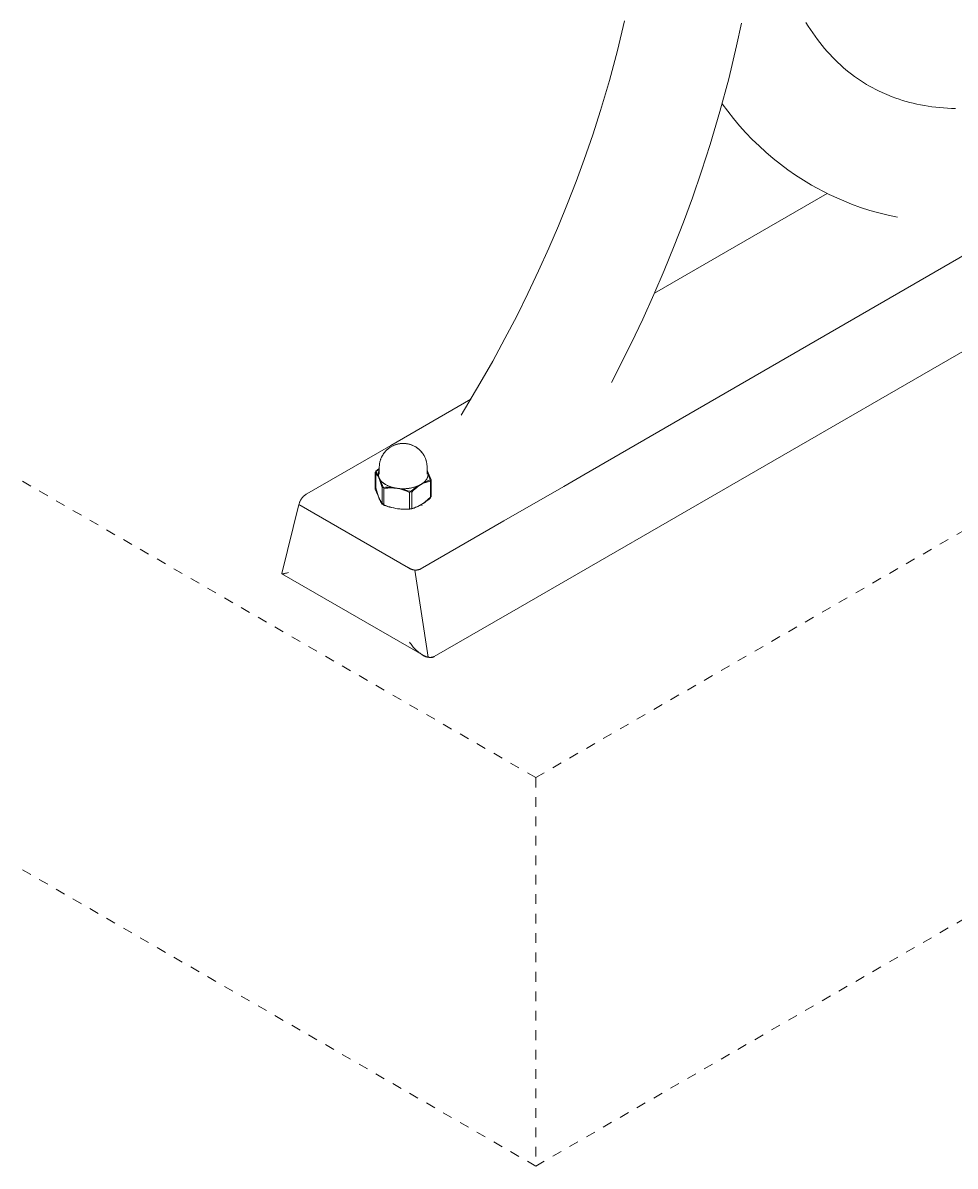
# Model space of a CAD drawing. Header units: inches. Extents: x -7 to 144, y -3 to 95.
# Drawn here: x 118.77 to 128.36, y 41.64 to 53.41 of the extents above; entities that cross this region are included whole.
import ezdxf

# ---------------------------------------------------------------- set-up
doc = ezdxf.new("R2010")
doc.units = ezdxf.units.IN
doc.header["$PDSIZE"] = -1
doc.linetypes.add('HIDDEN', pattern=[1.905, 1.27, -0.635])
doc.layers.add('ZANO_R', color=7, linetype='Continuous', lineweight=0)
doc.layers.add('ZANO_R_przerywana', color=250, linetype='HIDDEN', lineweight=0)

msp = doc.modelspace()

# ---------------------------------------------------------------- linework, layer by layer
at = {"layer": 'ZANO_R'}
for p, q in [((124.88752, 53.12085), (124.96059, 53.42724)), ((126.16298, 53.4025), (126.11318, 53.1693)), ((126.82729, 53.40928), (126.84982, 53.37299)), ((126.84982, 53.37299), (126.87278, 53.33751)), ((126.87278, 53.33751), (126.89618, 53.30284)), ((126.89618, 53.30284), (126.92007, 53.26889)), ((126.92007, 53.26889), (126.94438, 53.23576)), ((126.94438, 53.23576), (126.96911, 53.20344)), ((126.96911, 53.20344), (126.99425, 53.17193)), ((124.80511, 52.81284), (124.88752, 53.12085)), ((126.11318, 53.1693), (126.03253, 52.83108)), ((126.99425, 53.17193), (127.0195, 53.14155)), ((127.0195, 53.14155), (127.04539, 53.1117)), ((127.04539, 53.1117), (127.07189, 53.08239)), ((127.07189, 53.08239), (127.09899, 53.05365)), ((127.09899, 53.05365), (127.12589, 53.02633)), ((127.12589, 53.02633), (127.15337, 52.99959)), ((127.15337, 52.99959), (127.18143, 52.97344)), ((127.18143, 52.97344), (127.21003, 52.94792)), ((127.21003, 52.94792), (127.23854, 52.92358)), ((126.03253, 52.83108), (125.94189, 52.49231)), ((127.23854, 52.92358), (127.26758, 52.89988)), ((127.26758, 52.89988), (127.29714, 52.87682)), ((127.29714, 52.87682), (127.32719, 52.85443)), ((127.32719, 52.85443), (127.3573, 52.83302)), ((127.3573, 52.83302), (127.38789, 52.81228)), ((124.71365, 52.50414), (124.80511, 52.81284)), ((127.38789, 52.81228), (127.41893, 52.79224)), ((127.41893, 52.79224), (127.45041, 52.77289)), ((127.45041, 52.77289), (127.47343, 52.75935)), ((127.47343, 52.75935), (127.5798, 52.70301)), ((127.5798, 52.70301), (127.7156, 52.64457)), ((127.7156, 52.64457), (127.75077, 52.63168)), ((127.75077, 52.63168), (127.78622, 52.61953)), ((127.78622, 52.61953), (127.82193, 52.60816)), ((127.82193, 52.60816), (127.85787, 52.59756)), ((127.85787, 52.59756), (127.89479, 52.58751)), ((124.63265, 52.25268), (124.71365, 52.50414)), ((125.94189, 52.49231), (125.84161, 52.15385)), ((126.0219, 52.49683), (125.96474, 52.57436)), ((126.08156, 52.42119), (126.0219, 52.49683)), ((127.89479, 52.58751), (127.93191, 52.57823)), ((127.93191, 52.57823), (127.96923, 52.56972)), ((127.96923, 52.56972), (128.0067, 52.562)), ((128.0067, 52.562), (128.04534, 52.55485)), ((128.04534, 52.55485), (128.08412, 52.54847)), ((128.08412, 52.54847), (128.12302, 52.54286)), ((128.12302, 52.54286), (128.16202, 52.53803)), ((128.16202, 52.53803), (128.20171, 52.53388)), ((128.20171, 52.53388), (128.24186, 52.53046)), ((128.24186, 52.53046), (128.28247, 52.52777)), ((128.28247, 52.52777), (128.32354, 52.52582)), ((128.32354, 52.52582), (128.36469, 52.52462)), ((126.14366, 52.34755), (126.08156, 52.42119)), ((124.54573, 52.00087), (124.63265, 52.25268)), ((126.20813, 52.27597), (126.14366, 52.34755)), ((126.2749, 52.20653), (126.20813, 52.27597)), ((130.40868, 52.14382), (124.53976, 48.7554)), ((125.84161, 52.15385), (125.75306, 51.87894)), ((126.3439, 52.13931), (126.2749, 52.20653)), ((126.41505, 52.07438), (126.3439, 52.13931)), ((124.46216, 51.77328), (124.54573, 52.00087)), ((126.48829, 52.0118), (126.41505, 52.07438)), ((126.56353, 51.95164), (126.48829, 52.0118)), ((126.64069, 51.89397), (126.56353, 51.95164)), ((126.71969, 51.83885), (126.64069, 51.89397)), ((124.37447, 51.54725), (124.46216, 51.77328)), ((125.75306, 51.87894), (125.65816, 51.60403)), ((126.80045, 51.78634), (126.71969, 51.83885)), ((126.88288, 51.73648), (126.80045, 51.78634)), ((125.26864, 50.62557), (127.04452, 51.65087)), ((127.06546, 51.63978), (126.88288, 51.73648)), ((124.27996, 51.31623), (124.37447, 51.54725)), ((125.65816, 51.60403), (125.56718, 51.35623)), ((127.29674, 51.54023), (127.06546, 51.63978)), ((127.38936, 51.50694), (127.29674, 51.54023)), ((127.48302, 51.47673), (127.38936, 51.50694)), ((127.57764, 51.44965), (127.48302, 51.47673)), ((127.6731, 51.42572), (127.57764, 51.44965)), ((127.76931, 51.40497), (127.6731, 51.42572)), ((124.18127, 51.08695), (124.27996, 51.31623)), ((125.56718, 51.35623), (125.4717, 51.11012)), ((130.58431, 51.26221), (123.86532, 47.383)), ((124.07583, 50.85379), (124.18127, 51.08695)), ((125.4717, 51.11012), (125.36906, 50.85921)), ((123.96617, 50.62258), (124.07583, 50.85379)), ((125.36906, 50.85921), (125.26187, 50.6102)), ((123.84998, 50.38873), (123.96617, 50.62258)), ((125.26187, 50.6102), (125.14758, 50.35743)), ((123.72954, 50.15704), (123.84998, 50.38873)), ((125.14758, 50.35743), (125.0287, 50.10679)), ((123.60296, 49.92407), (123.72954, 50.15704)), ((125.0287, 50.10679), (124.827, 49.70622)), ((123.4721, 49.69347), (123.60296, 49.92407)), ((123.27896, 49.37009), (123.4721, 49.69347)), ((122.55323, 49.05782), (123.37844, 49.53426)), ((122.58291, 49.05701), (122.59063, 49.06026)), ((122.58543, 49.05811), (122.59325, 49.0613)), ((122.59063, 49.06026), (122.59845, 49.06324)), ((122.59325, 49.0613), (122.60118, 49.06421)), ((122.59845, 49.06324), (122.60638, 49.06596)), ((122.60118, 49.06421), (122.6092, 49.06685)), ((122.60638, 49.06596), (122.61439, 49.0684)), ((122.6092, 49.06685), (122.6173, 49.06922)), ((122.61439, 49.0684), (122.62248, 49.07057)), ((122.6173, 49.06922), (122.62548, 49.0713)), ((122.62248, 49.07057), (122.63064, 49.07247)), ((122.62548, 49.0713), (122.63373, 49.07311)), ((122.63064, 49.07247), (122.63886, 49.07408)), ((122.63373, 49.07311), (122.64204, 49.07463)), ((122.63886, 49.07408), (122.64713, 49.07542)), ((122.64204, 49.07463), (122.65039, 49.07586)), ((122.64713, 49.07542), (122.65545, 49.07647)), ((122.65039, 49.07586), (122.65872, 49.0768)), ((122.65545, 49.07647), (122.66379, 49.07723)), ((122.65872, 49.0768), (122.66707, 49.07746)), ((122.66379, 49.07723), (122.67215, 49.07772)), ((122.66707, 49.07746), (122.67544, 49.07783)), ((122.67215, 49.07772), (122.68053, 49.07792)), ((122.67544, 49.07783), (122.68381, 49.07792)), ((122.68053, 49.07792), (122.6889, 49.07783)), ((122.68381, 49.07792), (122.69219, 49.07772)), ((122.6889, 49.07783), (122.69727, 49.07746)), ((122.69219, 49.07772), (122.70055, 49.07723)), ((122.69727, 49.07746), (122.70562, 49.0768)), ((122.70055, 49.07723), (122.70889, 49.07647)), ((122.70562, 49.0768), (122.71395, 49.07586)), ((122.70889, 49.07647), (122.7172, 49.07542)), ((122.71395, 49.07586), (122.7223, 49.07463)), ((122.7172, 49.07542), (122.72548, 49.07408)), ((122.7223, 49.07463), (122.73061, 49.07311)), ((122.72548, 49.07408), (122.7337, 49.07247)), ((122.73061, 49.07311), (122.73886, 49.0713)), ((122.7337, 49.07247), (122.74186, 49.07057)), ((122.73886, 49.0713), (122.74704, 49.06922)), ((122.74186, 49.07057), (122.74995, 49.0684)), ((122.74704, 49.06922), (122.75514, 49.06685)), ((122.74995, 49.0684), (122.75796, 49.06596)), ((122.75514, 49.06685), (122.76316, 49.06421)), ((122.75796, 49.06596), (122.76589, 49.06324)), ((122.76316, 49.06421), (122.77109, 49.0613)), ((122.76589, 49.06324), (122.77371, 49.06026)), ((122.77109, 49.0613), (122.77891, 49.05811)), ((122.77371, 49.06026), (122.78143, 49.05701)), ((121.69023, 48.55957), (122.55323, 49.05782)), ((122.4596, 48.93679), (122.4633, 48.94431)), ((122.46019, 48.93803), (122.46396, 48.94558)), ((122.4633, 48.94431), (122.46726, 48.95169)), ((122.46396, 48.94558), (122.46799, 48.953)), ((122.46726, 48.95169), (122.47146, 48.95894)), ((122.46799, 48.953), (122.47227, 48.96028)), ((122.47146, 48.95894), (122.47591, 48.96604)), ((122.47227, 48.96028), (122.4768, 48.9674)), ((122.47591, 48.96604), (122.4806, 48.97298)), ((122.4768, 48.9674), (122.48158, 48.97437)), ((122.4806, 48.97298), (122.48552, 48.97976)), ((122.48158, 48.97437), (122.48658, 48.98117)), ((122.48552, 48.97976), (122.49067, 48.98637)), ((122.48658, 48.98117), (122.49182, 48.98779)), ((122.49067, 48.98637), (122.49604, 48.9928)), ((122.49182, 48.98779), (122.49728, 48.99423)), ((122.49604, 48.9928), (122.50162, 48.99904)), ((122.49728, 48.99423), (122.50296, 49.00048)), ((122.50162, 48.99904), (122.50742, 49.00509)), ((122.50296, 49.00048), (122.50885, 49.00653)), ((122.50742, 49.00509), (122.51342, 49.01094)), ((122.50885, 49.00653), (122.51495, 49.01237)), ((122.51342, 49.01094), (122.51961, 49.01658)), ((122.51495, 49.01237), (122.52124, 49.018)), ((122.51961, 49.01658), (122.52599, 49.02201)), ((122.52124, 49.018), (122.52772, 49.02341)), ((122.52599, 49.02201), (122.53256, 49.02721)), ((122.52772, 49.02341), (122.53438, 49.0286)), ((122.53256, 49.02721), (122.53929, 49.03219)), ((122.53438, 49.0286), (122.54122, 49.03355)), ((122.53929, 49.03219), (122.5462, 49.03694)), ((122.54122, 49.03355), (122.54822, 49.03827)), ((122.5462, 49.03694), (122.55326, 49.04145)), ((122.54822, 49.03827), (122.55538, 49.04274)), ((122.55326, 49.04145), (122.56047, 49.04572)), ((122.55538, 49.04274), (122.56269, 49.04697)), ((122.56047, 49.04572), (122.56782, 49.04974)), ((122.56269, 49.04697), (122.57015, 49.05094)), ((122.56782, 49.04974), (122.5753, 49.0535)), ((122.57015, 49.05094), (122.57773, 49.05466)), ((122.5753, 49.0535), (122.58291, 49.05701)), ((122.57773, 49.05466), (122.58543, 49.05811)), ((122.77891, 49.05811), (122.78661, 49.05466)), ((122.78143, 49.05701), (122.78904, 49.0535)), ((122.78661, 49.05466), (122.79419, 49.05094)), ((122.78904, 49.0535), (122.79652, 49.04974)), ((122.79419, 49.05094), (122.80164, 49.04697)), ((122.79652, 49.04974), (122.80387, 49.04572)), ((122.80164, 49.04697), (122.80896, 49.04274)), ((122.80387, 49.04572), (122.81108, 49.04145)), ((122.80896, 49.04274), (122.81612, 49.03827)), ((122.81108, 49.04145), (122.81814, 49.03694)), ((122.81612, 49.03827), (122.82312, 49.03355)), ((122.81814, 49.03694), (122.82505, 49.03219)), ((122.82312, 49.03355), (122.82996, 49.0286)), ((122.82505, 49.03219), (122.83178, 49.02721)), ((122.82996, 49.0286), (122.83662, 49.02341)), ((122.83178, 49.02721), (122.83835, 49.02201)), ((122.83662, 49.02341), (122.8431, 49.018)), ((122.83835, 49.02201), (122.84473, 49.01658)), ((122.8431, 49.018), (122.84939, 49.01237)), ((122.84473, 49.01658), (122.85092, 49.01094)), ((122.84939, 49.01237), (122.85549, 49.00653)), ((122.85092, 49.01094), (122.85692, 49.00509)), ((122.85549, 49.00653), (122.86138, 49.00048)), ((122.85692, 49.00509), (122.86272, 48.99904)), ((122.86138, 49.00048), (122.86706, 48.99423)), ((122.86272, 48.99904), (122.8683, 48.9928)), ((122.86706, 48.99423), (122.87252, 48.98779)), ((122.8683, 48.9928), (122.87367, 48.98637)), ((122.87252, 48.98779), (122.87776, 48.98117)), ((122.87367, 48.98637), (122.87882, 48.97976)), ((122.87776, 48.98117), (122.88276, 48.97437)), ((122.87882, 48.97976), (122.88374, 48.97298)), ((122.88276, 48.97437), (122.88754, 48.9674)), ((122.88374, 48.97298), (122.88843, 48.96604)), ((122.88754, 48.9674), (122.89207, 48.96028)), ((122.88843, 48.96604), (122.89288, 48.95894)), ((122.89207, 48.96028), (122.89635, 48.953)), ((122.89288, 48.95894), (122.89708, 48.95169)), ((122.89635, 48.953), (122.90038, 48.94558)), ((122.89708, 48.95169), (122.90104, 48.94431)), ((122.90038, 48.94558), (122.90415, 48.93803)), ((122.90104, 48.94431), (122.90474, 48.93679)), ((122.43611, 48.83186), (122.43625, 48.8403)), ((122.43611, 48.83186), (122.43625, 48.84019)), ((122.43611, 48.76339), (122.43611, 48.83186)), ((122.43611, 48.76339), (122.43611, 48.83186)), ((122.43625, 48.8403), (122.43669, 48.84873)), ((122.43625, 48.84019), (122.43667, 48.84851)), ((122.43667, 48.84851), (122.43738, 48.85681)), ((122.43669, 48.84873), (122.43741, 48.85715)), ((122.43738, 48.85681), (122.43836, 48.86509)), ((122.43741, 48.85715), (122.43842, 48.86553)), ((122.43836, 48.86509), (122.43963, 48.87332)), ((122.43842, 48.86553), (122.43972, 48.87387)), ((122.43963, 48.87332), (122.44117, 48.88151)), ((122.43972, 48.87387), (122.4413, 48.88217)), ((122.44117, 48.88151), (122.44299, 48.88964)), ((122.4413, 48.88217), (122.44317, 48.8904)), ((122.44299, 48.88964), (122.44508, 48.8977)), ((122.44317, 48.8904), (122.44532, 48.89857)), ((122.44508, 48.8977), (122.44745, 48.90569)), ((122.44532, 48.89857), (122.44775, 48.90665)), ((122.44745, 48.90569), (122.45008, 48.9136)), ((122.44775, 48.90665), (122.45045, 48.91465)), ((122.45008, 48.9136), (122.45298, 48.92141)), ((122.45045, 48.91465), (122.45343, 48.92255)), ((122.45298, 48.92141), (122.45616, 48.92916)), ((122.45343, 48.92255), (122.45668, 48.93035)), ((122.45616, 48.92916), (122.4596, 48.93679)), ((122.45668, 48.93035), (122.46019, 48.93803)), ((122.90415, 48.93803), (122.90766, 48.93035)), ((122.90474, 48.93679), (122.90818, 48.92916)), ((122.90766, 48.93035), (122.91091, 48.92255)), ((122.90818, 48.92916), (122.91136, 48.92141)), ((122.91091, 48.92255), (122.91389, 48.91465)), ((122.91136, 48.92141), (122.91426, 48.9136)), ((122.91389, 48.91465), (122.91659, 48.90665)), ((122.91426, 48.9136), (122.91689, 48.90569)), ((122.91659, 48.90665), (122.91902, 48.89857)), ((122.91689, 48.90569), (122.91926, 48.8977)), ((122.91902, 48.89857), (122.92117, 48.8904)), ((122.91926, 48.8977), (122.92135, 48.88964)), ((122.92117, 48.8904), (122.92304, 48.88217)), ((122.92135, 48.88964), (122.92317, 48.88151)), ((122.92304, 48.88217), (122.92462, 48.87387)), ((122.92317, 48.88151), (122.92471, 48.87332)), ((122.92462, 48.87387), (122.92592, 48.86553)), ((122.92471, 48.87332), (122.92598, 48.86509)), ((122.92592, 48.86553), (122.92693, 48.85715)), ((122.92598, 48.86509), (122.92696, 48.85681)), ((122.92693, 48.85715), (122.92765, 48.84873)), ((122.92696, 48.85681), (122.92767, 48.84851)), ((122.92765, 48.84873), (122.92809, 48.8403)), ((122.92767, 48.84851), (122.92809, 48.84019)), ((122.92809, 48.8403), (122.92823, 48.83186)), ((122.92809, 48.84019), (122.92823, 48.83186)), ((122.92823, 48.83186), (122.92823, 48.76339)), ((122.92823, 48.83186), (122.92823, 48.76339)), ((122.43611, 48.8169), (122.39392, 48.77841)), ((122.39392, 48.77841), (122.4002, 48.77135)), ((122.39392, 48.60679), (122.39392, 48.77841)), ((122.40003, 48.79157), (122.41787, 48.80644)), ((122.40554, 48.78281), (122.40003, 48.79157)), ((122.40003, 48.61995), (122.40003, 48.79157)), ((122.4002, 48.77135), (122.40625, 48.76409)), ((122.41077, 48.77389), (122.40554, 48.78281)), ((122.40625, 48.76409), (122.41205, 48.75664)), ((122.41571, 48.7648), (122.41077, 48.77389)), ((122.41205, 48.75664), (122.4176, 48.74899)), ((122.42037, 48.75556), (122.41571, 48.7648)), ((122.4176, 48.74899), (122.42291, 48.74117)), ((122.41787, 48.80644), (122.43611, 48.82081)), ((122.42472, 48.74618), (122.42037, 48.75556)), ((122.42291, 48.74117), (122.42795, 48.73318)), ((122.42878, 48.73666), (122.42472, 48.74618)), ((122.42632, 48.76245), (122.42627, 48.75943)), ((122.42627, 48.75917), (122.42631, 48.76221)), ((122.42627, 48.75943), (122.42633, 48.75641)), ((122.42633, 48.75613), (122.42627, 48.75917)), ((122.42631, 48.76221), (122.42646, 48.76524)), ((122.42646, 48.76546), (122.42632, 48.76245)), ((122.42633, 48.75641), (122.42649, 48.7534)), ((122.4265, 48.7531), (122.42633, 48.75613)), ((122.42671, 48.76847), (122.42646, 48.76546)), ((122.42646, 48.76524), (122.4267, 48.76827)), ((122.42649, 48.7534), (122.42676, 48.75039)), ((122.42676, 48.75008), (122.4265, 48.7531)), ((122.4267, 48.76827), (122.42706, 48.77128)), ((122.42707, 48.77147), (122.42671, 48.76847)), ((122.42676, 48.75039), (122.42713, 48.74739)), ((122.42714, 48.74706), (122.42676, 48.75008)), ((122.42706, 48.77128), (122.42751, 48.77428)), ((122.42752, 48.77445), (122.42707, 48.77147)), ((122.42713, 48.74739), (122.4276, 48.74441)), ((122.42761, 48.74407), (122.42714, 48.74706)), ((122.42751, 48.77428), (122.42807, 48.77727)), ((122.42808, 48.77742), (122.42752, 48.77445)), ((122.4276, 48.74441), (122.42817, 48.74145)), ((122.42819, 48.74108), (122.42761, 48.74407)), ((122.42795, 48.73318), (122.43272, 48.72503)), ((122.42807, 48.77727), (122.42873, 48.78023)), ((122.42874, 48.78036), (122.42808, 48.77742)), ((122.42817, 48.74145), (122.42885, 48.73851)), ((122.42887, 48.73812), (122.42819, 48.74108)), ((122.42873, 48.78023), (122.42949, 48.78317)), ((122.4295, 48.78329), (122.42874, 48.78036)), ((122.43254, 48.72702), (122.42878, 48.73666)), ((122.42885, 48.73851), (122.42962, 48.73559)), ((122.42964, 48.73519), (122.42887, 48.73812)), ((122.42949, 48.78317), (122.43035, 48.78609)), ((122.43036, 48.78618), (122.4295, 48.78329)), ((122.42962, 48.73559), (122.43049, 48.7327)), ((122.43052, 48.73228), (122.42964, 48.73519)), ((122.43035, 48.78609), (122.43131, 48.78897)), ((122.43131, 48.78904), (122.43036, 48.78618)), ((122.43049, 48.7327), (122.43147, 48.72984)), ((122.4315, 48.72941), (122.43052, 48.73228)), ((122.43237, 48.79187), (122.43131, 48.78904)), ((122.43131, 48.78897), (122.43236, 48.79181)), ((122.43147, 48.72984), (122.43254, 48.72702)), ((122.43258, 48.72657), (122.4315, 48.72941)), ((122.43236, 48.79181), (122.43352, 48.79462)), ((122.43352, 48.79466), (122.43237, 48.79187)), ((122.46505, 48.62515), (122.43254, 48.72702)), ((122.43254, 48.72702), (122.43345, 48.72477)), ((122.43375, 48.72377), (122.43258, 48.72657)), ((122.43272, 48.72503), (122.43723, 48.71673)), ((122.43345, 48.72477), (122.43443, 48.72251)), ((122.43477, 48.79741), (122.43352, 48.79466)), ((122.43352, 48.79462), (122.43476, 48.79739)), ((122.43501, 48.72101), (122.43375, 48.72377)), ((122.43443, 48.72251), (122.43547, 48.72026)), ((122.43476, 48.79739), (122.43611, 48.80011)), ((122.43611, 48.80011), (122.43477, 48.79741)), ((122.43637, 48.71829), (122.43501, 48.72101)), ((122.43547, 48.72026), (122.43658, 48.71801)), ((122.43783, 48.71562), (122.43637, 48.71829)), ((122.43658, 48.71801), (122.43775, 48.71576)), ((122.43775, 48.71576), (122.43899, 48.71351)), ((122.43904, 48.71344), (122.43783, 48.71562)), ((122.43842, 48.71452), (122.48173, 48.61551)), ((122.43899, 48.71351), (122.4403, 48.71127)), ((122.44031, 48.71125), (122.43904, 48.71344)), ((122.4403, 48.71127), (122.44168, 48.70903)), ((122.44165, 48.70907), (122.44031, 48.71125)), ((122.44305, 48.7069), (122.44165, 48.70907)), ((122.44168, 48.70903), (122.44312, 48.7068)), ((122.44452, 48.70473), (122.44305, 48.7069)), ((122.44312, 48.7068), (122.44463, 48.70458)), ((122.9193, 48.70399), (122.92088, 48.70628)), ((122.92122, 48.70679), (122.9197, 48.70456)), ((122.92088, 48.70628), (122.92239, 48.7086)), ((122.92267, 48.70905), (122.92122, 48.70679)), ((122.92239, 48.7086), (122.92383, 48.71093)), ((122.92407, 48.71132), (122.92267, 48.70905)), ((122.92383, 48.71093), (122.92521, 48.71327)), ((122.9254, 48.7136), (122.92407, 48.71132)), ((122.92521, 48.71327), (122.92651, 48.71562)), ((122.92666, 48.7159), (122.9254, 48.7136)), ((122.92651, 48.71562), (122.92775, 48.71799)), ((122.92786, 48.71821), (122.92666, 48.7159)), ((122.92775, 48.71799), (122.92892, 48.72037)), ((122.929, 48.72053), (122.92786, 48.71821)), ((122.92823, 48.80093), (122.93091, 48.7943)), ((122.97042, 48.70333), (122.92823, 48.80022)), ((122.92823, 48.80011), (122.92929, 48.79792)), ((122.9295, 48.79746), (122.92823, 48.80011)), ((122.92892, 48.72037), (122.93002, 48.72276)), ((122.93007, 48.72287), (122.929, 48.72053)), ((122.92929, 48.79792), (122.93028, 48.79572)), ((122.93069, 48.79477), (122.9295, 48.79746)), ((122.93002, 48.72276), (122.93106, 48.72516)), ((122.93108, 48.72521), (122.93007, 48.72287)), ((122.93028, 48.79572), (122.93122, 48.79349)), ((122.9318, 48.79204), (122.93069, 48.79477)), ((122.93106, 48.72516), (122.93202, 48.72757)), ((122.93202, 48.72757), (122.93108, 48.72521)), ((122.93122, 48.79349), (122.93211, 48.79125)), ((122.93265, 48.78978), (122.9318, 48.79204)), ((122.93202, 48.72757), (122.93291, 48.72999)), ((122.93289, 48.72993), (122.93202, 48.72757)), ((122.93211, 48.79125), (122.93294, 48.78899)), ((122.93345, 48.78751), (122.93265, 48.78978)), ((122.93268, 48.78979), (122.96431, 48.69017)), ((122.93369, 48.7323), (122.93289, 48.72993)), ((122.93291, 48.72999), (122.93373, 48.73241)), ((122.93294, 48.78899), (122.9337, 48.78672)), ((122.93418, 48.78521), (122.93345, 48.78751)), ((122.93443, 48.73468), (122.93369, 48.7323)), ((122.9337, 48.78672), (122.93441, 48.78444)), ((122.93373, 48.73241), (122.93447, 48.73483)), ((122.93485, 48.7829), (122.93418, 48.78521)), ((122.93441, 48.78444), (122.93506, 48.78214)), ((122.9351, 48.73706), (122.93443, 48.73468)), ((122.93447, 48.73483), (122.93515, 48.73726)), ((122.93547, 48.78058), (122.93485, 48.7829)), ((122.93506, 48.78214), (122.93565, 48.77983)), ((122.9357, 48.73945), (122.9351, 48.73706)), ((122.93515, 48.73726), (122.93576, 48.7397)), ((122.93601, 48.77824), (122.93547, 48.78058)), ((122.93565, 48.77983), (122.93617, 48.77751)), ((122.93623, 48.74184), (122.9357, 48.73945)), ((122.93576, 48.7397), (122.93629, 48.74213)), ((122.9365, 48.77589), (122.93601, 48.77824)), ((122.93617, 48.77751), (122.93664, 48.77517)), ((122.9367, 48.74424), (122.93623, 48.74184)), ((122.93629, 48.74213), (122.93676, 48.74457)), ((122.93692, 48.77353), (122.9365, 48.77589)), ((122.93664, 48.77517), (122.93704, 48.77283)), ((122.9371, 48.74663), (122.9367, 48.74424)), ((122.93676, 48.74457), (122.93715, 48.74701)), ((122.93728, 48.77116), (122.93692, 48.77353)), ((122.93704, 48.77283), (122.93737, 48.77048)), ((122.93743, 48.74903), (122.9371, 48.74663)), ((122.93715, 48.74701), (122.93748, 48.74944)), ((122.93757, 48.76878), (122.93728, 48.77116)), ((122.93737, 48.77048), (122.93764, 48.76812)), ((122.93769, 48.75142), (122.93743, 48.74903)), ((122.93748, 48.74944), (122.93773, 48.75188)), ((122.9378, 48.76638), (122.93757, 48.76878)), ((122.93764, 48.76812), (122.93785, 48.76575)), ((122.93788, 48.75382), (122.93769, 48.75142)), ((122.93773, 48.75188), (122.93792, 48.75431)), ((122.93796, 48.76398), (122.9378, 48.76638)), ((122.93785, 48.76575), (122.93799, 48.76337)), ((122.93801, 48.75621), (122.93788, 48.75382)), ((122.93792, 48.75431), (122.93803, 48.75673)), ((122.93805, 48.76157), (122.93796, 48.76398)), ((122.93799, 48.76337), (122.93806, 48.76099)), ((122.93807, 48.7586), (122.93801, 48.75621)), ((122.93803, 48.75673), (122.93807, 48.75916)), ((122.93807, 48.75916), (122.93805, 48.76157)), ((122.93806, 48.76099), (122.93807, 48.7586)), ((124.53976, 48.7554), (124.33354, 48.63634)), ((122.43783, 48.50668), (122.39392, 48.60679)), ((122.43254, 48.51807), (122.40003, 48.61995)), ((122.44605, 48.70256), (122.44452, 48.70473)), ((122.44463, 48.70458), (122.4462, 48.70236)), ((122.44765, 48.7004), (122.44605, 48.70256)), ((122.4462, 48.70236), (122.44784, 48.70015)), ((122.44931, 48.69825), (122.44765, 48.7004)), ((122.44784, 48.70015), (122.44955, 48.69795)), ((122.45104, 48.69611), (122.44931, 48.69825)), ((122.44955, 48.69795), (122.45133, 48.69576)), ((122.45283, 48.69398), (122.45104, 48.69611)), ((122.45133, 48.69576), (122.45317, 48.69359)), ((122.45469, 48.69185), (122.45283, 48.69398)), ((122.45317, 48.69359), (122.45508, 48.69142)), ((122.45661, 48.68974), (122.45469, 48.69185)), ((122.45508, 48.69142), (122.45705, 48.68927)), ((122.4586, 48.68765), (122.45661, 48.68974)), ((122.45705, 48.68927), (122.45909, 48.68714)), ((122.46065, 48.68556), (122.4586, 48.68765)), ((122.45909, 48.68714), (122.46119, 48.68502)), ((122.46276, 48.68349), (122.46065, 48.68556)), ((122.46119, 48.68502), (122.46336, 48.68292)), ((122.46493, 48.68144), (122.46276, 48.68349)), ((122.46336, 48.68292), (122.46559, 48.68083)), ((122.46717, 48.6794), (122.46493, 48.68144)), ((122.48271, 48.62623), (122.46505, 48.62515)), ((122.46505, 48.62515), (122.46505, 48.45353)), ((122.46559, 48.68083), (122.46789, 48.67876)), ((122.46947, 48.67738), (122.46717, 48.6794)), ((122.46789, 48.67876), (122.47025, 48.67672)), ((122.47426, 48.67339), (122.46947, 48.67738)), ((122.47025, 48.67672), (122.47267, 48.67469)), ((122.47267, 48.67469), (122.47769, 48.6707)), ((122.47929, 48.66948), (122.47426, 48.67339)), ((122.47769, 48.6707), (122.48294, 48.6668)), ((122.48455, 48.66566), (122.47929, 48.66948)), ((122.48173, 48.61551), (122.50226, 48.61765)), ((122.48173, 48.61551), (122.48173, 48.44389)), ((122.5004, 48.62677), (122.48271, 48.62623)), ((122.48294, 48.6668), (122.48843, 48.663)), ((122.49004, 48.66194), (122.48455, 48.66566)), ((122.48843, 48.663), (122.49414, 48.65931)), ((122.49575, 48.65831), (122.49004, 48.66194)), ((122.49414, 48.65931), (122.50005, 48.65573)), ((122.50167, 48.6548), (122.49575, 48.65831)), ((122.50005, 48.65573), (122.50617, 48.65227)), ((122.5181, 48.62676), (122.5004, 48.62677)), ((122.5078, 48.65139), (122.50167, 48.6548)), ((122.50226, 48.61765), (122.52285, 48.61908)), ((122.50617, 48.65227), (122.51248, 48.64894)), ((122.51412, 48.64811), (122.5078, 48.65139)), ((122.51248, 48.64894), (122.51897, 48.64573)), ((122.52062, 48.64495), (122.51412, 48.64811)), ((122.53579, 48.6262), (122.5181, 48.62676)), ((122.51897, 48.64573), (122.52562, 48.64265)), ((122.52729, 48.64192), (122.52062, 48.64495)), ((122.52285, 48.61908), (122.54348, 48.61978)), ((122.52562, 48.64265), (122.53243, 48.63972)), ((122.53413, 48.63902), (122.52729, 48.64192)), ((122.53243, 48.63972), (122.53938, 48.63692)), ((122.54111, 48.63626), (122.53413, 48.63902)), ((122.55346, 48.62508), (122.53579, 48.6262)), ((122.53938, 48.63692), (122.54646, 48.63427)), ((122.54822, 48.63364), (122.54111, 48.63626)), ((122.54348, 48.61978), (122.56412, 48.61977)), ((122.54646, 48.63427), (122.55365, 48.63177)), ((122.55546, 48.63117), (122.54822, 48.63364)), ((122.57108, 48.62342), (122.55346, 48.62508)), ((122.55365, 48.63177), (122.56095, 48.62941)), ((122.5628, 48.62884), (122.55546, 48.63117)), ((122.56095, 48.62941), (122.56833, 48.62721)), ((122.57024, 48.62667), (122.5628, 48.62884)), ((122.56412, 48.61977), (122.58474, 48.61903)), ((122.56833, 48.62721), (122.57579, 48.62515)), ((122.57777, 48.62464), (122.57024, 48.62667)), ((122.58864, 48.62121), (122.57108, 48.62342)), ((122.57579, 48.62515), (122.58332, 48.62325)), ((122.58536, 48.62276), (122.57777, 48.62464)), ((122.58332, 48.62325), (122.59089, 48.6215)), ((122.58474, 48.61903), (122.60533, 48.61758)), ((122.59301, 48.62104), (122.58536, 48.62276)), ((122.60612, 48.61846), (122.58864, 48.62121)), ((122.59089, 48.6215), (122.59849, 48.61991)), ((122.6007, 48.61947), (122.59301, 48.62104)), ((122.59849, 48.61991), (122.60612, 48.61846)), ((122.60842, 48.61805), (122.6007, 48.61947)), ((122.60533, 48.61758), (122.62586, 48.61541)), ((122.62683, 48.61415), (122.60612, 48.61846)), ((122.60612, 48.61846), (122.6194, 48.61616)), ((122.61616, 48.61678), (122.60842, 48.61805)), ((122.62391, 48.61566), (122.61616, 48.61678)), ((122.6194, 48.61616), (122.63274, 48.61431)), ((122.63904, 48.61366), (122.62586, 48.61541)), ((122.6474, 48.60918), (122.62683, 48.61415)), ((122.62781, 48.61515), (122.64858, 48.61181)), ((122.63274, 48.61431), (122.64614, 48.61291)), ((122.65228, 48.61237), (122.63904, 48.61366)), ((122.64614, 48.61291), (122.65958, 48.61195)), ((122.66778, 48.60353), (122.6474, 48.60918)), ((122.64858, 48.61181), (122.66923, 48.6078)), ((122.66556, 48.61153), (122.65228, 48.61237)), ((122.65958, 48.61195), (122.67305, 48.61144)), ((122.67885, 48.61115), (122.66556, 48.61153)), ((122.68798, 48.59723), (122.66778, 48.60353)), ((122.66923, 48.6078), (122.68975, 48.60314)), ((122.67305, 48.61144), (122.68652, 48.61139)), ((122.69215, 48.61123), (122.67885, 48.61115)), ((122.68652, 48.61139), (122.69999, 48.61178)), ((122.70796, 48.59028), (122.68798, 48.59723)), ((122.68975, 48.60314), (122.7101, 48.59781)), ((122.70544, 48.61176), (122.69215, 48.61123)), ((122.69999, 48.61178), (122.71344, 48.61262)), ((122.71871, 48.61275), (122.70544, 48.61176)), ((122.72771, 48.58268), (122.70796, 48.59028)), ((122.7101, 48.59781), (122.73027, 48.59184)), ((122.71344, 48.61262), (122.72685, 48.61392)), ((122.73193, 48.6142), (122.71871, 48.61275)), ((122.72685, 48.61392), (122.74021, 48.61566)), ((122.73027, 48.59184), (122.75024, 48.58523)), ((122.74509, 48.6161), (122.73193, 48.6142)), ((122.74021, 48.61566), (122.75351, 48.61784)), ((122.75818, 48.61845), (122.74509, 48.6161)), ((122.75351, 48.61784), (122.76672, 48.62047)), ((122.77119, 48.62125), (122.75818, 48.61845)), ((122.77648, 48.59869), (122.76165, 48.58679)), ((122.76672, 48.62047), (122.77984, 48.62354)), ((122.76998, 48.57797), (122.78527, 48.59279)), ((122.78409, 48.6245), (122.77119, 48.62125)), ((122.79167, 48.61011), (122.77648, 48.59869)), ((122.77984, 48.62354), (122.79285, 48.62705)), ((122.79687, 48.62819), (122.78409, 48.6245)), ((122.78527, 48.59279), (122.80105, 48.60707)), ((122.80721, 48.62107), (122.79167, 48.61011)), ((122.79285, 48.62705), (122.80574, 48.63098)), ((122.80951, 48.63231), (122.79687, 48.62819)), ((122.80105, 48.60707), (122.81732, 48.62079)), ((122.80574, 48.63098), (122.81849, 48.63535)), ((122.82308, 48.63153), (122.80721, 48.62107)), ((122.82201, 48.63687), (122.80951, 48.63231)), ((122.81732, 48.62079), (122.83406, 48.63394)), ((122.81849, 48.63535), (122.83108, 48.64014)), ((122.83434, 48.64186), (122.82201, 48.63687)), ((122.83927, 48.64151), (122.82308, 48.63153)), ((122.83108, 48.64014), (122.84351, 48.64535)), ((122.83406, 48.63394), (122.85124, 48.6465)), ((122.84649, 48.64726), (122.83434, 48.64186)), ((122.85575, 48.65097), (122.83927, 48.64151)), ((122.84351, 48.64535), (122.85575, 48.65097)), ((122.85845, 48.65308), (122.84649, 48.64726)), ((122.85124, 48.6465), (122.86884, 48.65846)), ((122.8672, 48.65684), (122.85575, 48.65097)), ((122.85575, 48.65097), (122.86157, 48.65417)), ((122.8702, 48.65931), (122.85845, 48.65308)), ((122.86157, 48.65417), (122.86725, 48.6575)), ((122.87883, 48.66235), (122.8672, 48.65684)), ((122.86725, 48.6575), (122.87279, 48.66095)), ((122.87543, 48.66269), (122.8702, 48.65931)), ((122.87156, 48.66016), (122.88187, 48.66635)), ((122.87279, 48.66095), (122.87816, 48.66453)), ((122.88052, 48.66618), (122.87543, 48.66269)), ((122.87816, 48.66453), (122.88338, 48.66824)), ((122.89063, 48.66748), (122.87883, 48.66235)), ((122.88545, 48.66978), (122.88052, 48.66618)), ((122.88187, 48.66635), (122.89238, 48.67221)), ((122.88338, 48.66824), (122.88841, 48.67206)), ((122.89022, 48.6735), (122.88545, 48.66978)), ((122.88841, 48.67206), (122.89324, 48.67599)), ((122.89481, 48.67733), (122.89022, 48.6735)), ((122.90259, 48.67224), (122.89063, 48.66748)), ((122.89238, 48.67221), (122.90307, 48.67772)), ((122.89324, 48.67599), (122.89559, 48.678)), ((122.89922, 48.68126), (122.89481, 48.67733)), ((122.89559, 48.678), (122.89788, 48.68004)), ((122.89788, 48.68004), (122.90012, 48.6821)), ((122.90135, 48.68327), (122.89922, 48.68126)), ((122.90012, 48.6821), (122.9023, 48.68419)), ((122.90343, 48.6853), (122.90135, 48.68327)), ((122.9023, 48.68419), (122.90443, 48.6863)), ((122.9147, 48.67661), (122.90259, 48.67224)), ((122.90307, 48.67772), (122.91393, 48.68289)), ((122.90546, 48.68735), (122.90343, 48.6853)), ((122.90443, 48.6863), (122.9065, 48.68844)), ((122.90743, 48.68943), (122.90546, 48.68735)), ((122.9065, 48.68844), (122.90851, 48.69059)), ((122.90936, 48.69153), (122.90743, 48.68943)), ((122.90851, 48.69059), (122.91046, 48.69278)), ((122.91122, 48.69365), (122.90936, 48.69153)), ((122.91046, 48.69278), (122.91236, 48.69498)), ((122.91303, 48.69579), (122.91122, 48.69365)), ((122.91236, 48.69498), (122.91419, 48.6972)), ((122.91479, 48.69795), (122.91303, 48.69579)), ((122.91393, 48.68289), (122.92495, 48.6877)), ((122.91419, 48.6972), (122.91596, 48.69944)), ((122.92693, 48.68059), (122.9147, 48.67661)), ((122.91648, 48.70013), (122.91479, 48.69795)), ((122.91596, 48.69944), (122.91766, 48.70171)), ((122.91812, 48.70234), (122.91648, 48.70013)), ((122.91766, 48.70171), (122.9193, 48.70399)), ((122.9197, 48.70456), (122.91812, 48.70234)), ((122.92495, 48.6877), (122.93612, 48.69215)), ((122.93929, 48.68418), (122.92693, 48.68059)), ((122.93612, 48.69215), (122.94743, 48.69625)), ((122.95175, 48.68737), (122.93929, 48.68418)), ((122.94743, 48.69625), (122.95887, 48.69997)), ((122.96431, 48.69017), (122.95175, 48.68737)), ((122.95887, 48.69997), (122.97042, 48.70333)), ((122.96431, 48.51855), (122.96431, 48.69017)), ((122.97042, 48.70333), (122.97042, 48.53171)), ((124.33354, 48.63634), (123.71913, 48.28161)), ((121.61372, 48.46705), (121.61575, 48.47252)), ((121.61575, 48.47252), (121.61796, 48.47793)), ((121.61796, 48.47793), (121.62035, 48.48325)), ((121.62035, 48.48325), (121.62291, 48.48849)), ((121.62291, 48.48849), (121.62566, 48.49365)), ((121.62566, 48.49365), (121.62857, 48.4987)), ((121.62857, 48.4987), (121.63165, 48.50366)), ((121.63165, 48.50366), (121.6349, 48.50851)), ((121.6349, 48.50851), (121.63831, 48.51325)), ((121.63831, 48.51325), (121.64188, 48.51787)), ((121.64188, 48.51787), (121.6456, 48.52237)), ((121.6456, 48.52237), (121.64946, 48.52674)), ((121.64946, 48.52674), (121.65348, 48.53098)), ((121.65348, 48.53098), (121.65763, 48.53508)), ((121.65763, 48.53508), (121.66192, 48.53904)), ((121.66192, 48.53904), (121.66634, 48.54285)), ((121.66634, 48.54285), (121.67089, 48.54651)), ((121.67089, 48.54651), (121.67556, 48.55002)), ((121.67556, 48.55002), (121.68034, 48.55336)), ((121.68034, 48.55336), (121.68523, 48.55655)), ((121.68523, 48.55655), (121.69023, 48.55957)), ((122.43629, 48.50843), (122.43254, 48.51807)), ((122.44035, 48.49892), (122.43629, 48.50843)), ((122.44238, 48.49822), (122.43783, 48.50668)), ((122.44471, 48.48954), (122.44035, 48.49892)), ((122.44721, 48.48992), (122.44238, 48.49822)), ((122.44936, 48.4803), (122.44471, 48.48954)), ((122.45232, 48.48179), (122.44721, 48.48992)), ((122.45431, 48.47121), (122.44936, 48.4803)), ((122.45769, 48.47382), (122.45232, 48.48179)), ((122.45954, 48.46228), (122.45431, 48.47121)), ((122.46332, 48.46605), (122.45769, 48.47382)), ((122.74719, 48.57445), (122.72771, 48.58268)), ((122.76165, 48.58679), (122.74719, 48.57445)), ((122.74719, 48.40283), (122.74719, 48.57445)), ((122.75024, 48.58523), (122.76998, 48.57797)), ((122.76998, 48.40635), (122.76998, 48.57797)), ((122.90056, 48.47141), (122.88554, 48.46066)), ((122.88843, 48.46146), (122.9043, 48.47193)), ((122.91525, 48.48261), (122.90056, 48.47141)), ((122.9043, 48.47193), (122.91983, 48.48288)), ((122.9296, 48.49426), (122.91525, 48.48261)), ((122.91983, 48.48288), (122.93503, 48.49431)), ((122.94358, 48.50633), (122.9296, 48.49426)), ((122.93503, 48.49431), (122.94986, 48.5062)), ((122.95719, 48.51881), (122.94358, 48.50633)), ((122.94986, 48.5062), (122.96431, 48.51855)), ((122.97042, 48.53171), (122.95719, 48.51881)), ((121.43296, 47.73977), (121.60876, 48.45026)), ((121.43296, 47.73977), (121.60876, 48.45026)), ((121.60876, 48.45026), (121.61023, 48.45591)), ((122.73599, 47.79946), (121.60876, 48.45026)), ((121.61023, 48.45591), (121.61188, 48.46151)), ((121.61188, 48.46151), (121.61372, 48.46705)), ((122.46505, 48.45353), (122.45954, 48.46228)), ((122.46921, 48.45846), (122.46332, 48.46605)), ((122.46505, 48.45353), (122.48454, 48.44529)), ((122.47535, 48.45107), (122.46921, 48.45846)), ((122.48173, 48.44389), (122.47535, 48.45107)), ((122.48173, 48.44389), (122.50174, 48.43654)), ((122.48454, 48.44529), (122.50428, 48.43769)), ((122.4938, 48.44183), (122.4873, 48.43808)), ((122.49131, 48.44039), (122.4873, 48.43808)), ((122.50174, 48.43654), (122.52198, 48.42985)), ((122.50428, 48.43769), (122.52426, 48.43074)), ((122.52198, 48.42985), (122.54243, 48.42382)), ((122.52426, 48.43074), (122.54446, 48.42444)), ((122.54243, 48.42382), (122.56306, 48.41846)), ((122.54446, 48.42444), (122.56485, 48.4188)), ((122.56306, 48.41846), (122.58386, 48.41377)), ((122.56485, 48.4188), (122.58541, 48.41382)), ((122.58386, 48.41377), (122.6048, 48.40977)), ((122.58541, 48.41382), (122.60612, 48.40951)), ((122.6048, 48.40977), (122.62586, 48.40646)), ((122.60612, 48.40951), (122.6236, 48.40676)), ((122.6236, 48.40676), (122.64116, 48.40455)), ((122.62586, 48.40646), (122.64638, 48.40429)), ((122.64116, 48.40455), (122.65878, 48.40289)), ((122.64638, 48.40429), (122.66697, 48.40284)), ((122.65878, 48.40289), (122.67645, 48.40178)), ((122.66697, 48.40284), (122.6876, 48.4021)), ((122.67645, 48.40178), (122.69414, 48.40121)), ((122.6876, 48.4021), (122.70824, 48.40209)), ((122.69414, 48.40121), (122.71184, 48.4012)), ((122.70824, 48.40209), (122.72887, 48.40279)), ((122.71184, 48.4012), (122.72953, 48.40174)), ((122.72887, 48.40279), (122.74946, 48.40421)), ((122.72953, 48.40174), (122.74719, 48.40283)), ((122.74719, 48.40283), (122.75975, 48.40562)), ((122.74946, 48.40421), (122.76998, 48.40635)), ((122.75975, 48.40562), (122.77222, 48.40882)), ((122.7817, 48.40976), (122.76998, 48.40635)), ((122.77222, 48.40882), (122.78458, 48.41241)), ((122.79331, 48.41355), (122.7817, 48.40976)), ((122.78458, 48.41241), (122.79681, 48.41639)), ((122.80478, 48.41772), (122.79331, 48.41355)), ((122.79681, 48.41639), (122.80892, 48.42076)), ((122.81611, 48.42226), (122.80478, 48.41772)), ((122.80892, 48.42076), (122.82087, 48.42551)), ((122.82728, 48.42716), (122.81611, 48.42226)), ((122.82087, 48.42551), (122.83267, 48.43065)), ((122.83829, 48.43243), (122.82728, 48.42716)), ((122.83267, 48.43065), (122.8443, 48.43615)), ((122.84912, 48.43806), (122.83829, 48.43243)), ((122.8443, 48.43615), (122.85575, 48.44203)), ((122.85976, 48.44404), (122.84912, 48.43806)), ((122.85575, 48.44203), (122.87224, 48.45149)), ((122.8702, 48.45037), (122.85976, 48.44404)), ((122.87704, 48.43808), (122.86318, 48.44608)), ((122.86318, 48.44608), (122.87704, 48.43808)), ((122.88554, 48.46066), (122.8702, 48.45037)), ((122.87224, 48.45149), (122.88843, 48.46146)), ((123.71913, 48.28161), (122.85613, 47.78336)), ((122.73886, 47.79734), (122.73527, 47.79987)), ((122.74252, 47.79494), (122.73886, 47.79734)), ((122.74627, 47.79267), (122.74252, 47.79494)), ((122.75009, 47.79052), (122.74627, 47.79267)), ((122.75398, 47.7885), (122.75009, 47.79052)), ((122.75794, 47.78662), (122.75398, 47.7885)), ((122.76196, 47.78488), (122.75794, 47.78662)), ((122.76604, 47.78327), (122.76196, 47.78488)), ((122.77017, 47.78181), (122.76604, 47.78327)), ((122.77435, 47.78048), (122.77017, 47.78181)), ((122.77857, 47.7793), (122.77435, 47.78048)), ((122.78283, 47.77827), (122.77857, 47.7793)), ((122.78712, 47.77738), (122.78283, 47.77827)), ((122.79144, 47.77664), (122.78712, 47.77738)), ((122.79579, 47.77605), (122.79144, 47.77664)), ((122.80015, 47.7756), (122.79579, 47.77605)), ((122.80452, 47.77531), (122.80015, 47.7756)), ((122.80197, 47.77491), (122.94037, 46.87763)), ((122.8089, 47.77516), (122.80452, 47.77531)), ((122.81328, 47.77516), (122.8089, 47.77516)), ((122.81766, 47.77532), (122.81328, 47.77516)), ((122.82204, 47.77562), (122.81766, 47.77532)), ((122.8264, 47.77607), (122.82204, 47.77562)), ((122.83074, 47.77667), (122.8264, 47.77607)), ((122.83506, 47.77742), (122.83074, 47.77667)), ((122.83935, 47.77832), (122.83506, 47.77742)), ((122.8436, 47.77936), (122.83935, 47.77832)), ((122.84782, 47.78055), (122.8436, 47.77936)), ((122.852, 47.78188), (122.84782, 47.78055)), ((122.85613, 47.78336), (122.852, 47.78188)), ((121.43286, 47.73919), (121.43287, 47.73928)), ((121.43286, 47.73909), (121.43286, 47.73919)), ((121.43286, 47.739), (121.43286, 47.73909)), ((121.43286, 47.73891), (121.43286, 47.739)), ((121.43286, 47.73883), (121.43286, 47.73891)), ((121.43287, 47.73874), (121.43286, 47.73883)), ((121.43287, 47.73928), (121.43288, 47.73937)), ((121.43287, 47.7387), (121.43287, 47.73874)), ((121.43288, 47.73865), (121.43287, 47.7387)), ((121.43288, 47.73937), (121.4329, 47.73947)), ((121.43288, 47.73861), (121.43288, 47.73865)), ((121.43289, 47.73857), (121.43288, 47.73861)), ((121.43289, 47.73853), (121.43289, 47.73857)), ((121.4329, 47.73849), (121.43289, 47.73853)), ((121.4329, 47.73947), (121.43292, 47.73957)), ((121.43291, 47.73845), (121.4329, 47.73849)), ((121.43292, 47.73841), (121.43291, 47.73845)), ((121.43292, 47.73957), (121.43294, 47.73967)), ((121.43293, 47.73837), (121.43292, 47.73841)), ((121.43294, 47.73833), (121.43293, 47.73837)), ((121.43294, 47.73967), (121.43296, 47.73977)), ((121.43296, 47.73827), (121.43294, 47.73833)), ((121.43298, 47.73821), (121.43296, 47.73827)), ((121.433, 47.73815), (121.43298, 47.73821)), ((121.43302, 47.7381), (121.433, 47.73815)), ((121.43304, 47.73804), (121.43302, 47.7381)), ((121.43307, 47.73798), (121.43304, 47.73804)), ((121.4331, 47.73793), (121.43307, 47.73798)), ((121.43312, 47.73788), (121.4331, 47.73793)), ((121.43315, 47.73782), (121.43312, 47.73788)), ((121.43319, 47.73777), (121.43315, 47.73782)), ((121.43322, 47.73772), (121.43319, 47.73777)), ((121.43325, 47.73767), (121.43322, 47.73772)), ((121.43329, 47.73762), (121.43325, 47.73767)), ((121.43333, 47.73757), (121.43329, 47.73762)), ((121.43336, 47.73752), (121.43333, 47.73757)), ((121.43341, 47.73747), (121.43336, 47.73752)), ((121.43345, 47.73742), (121.43341, 47.73747)), ((121.43349, 47.73738), (121.43345, 47.73742)), ((121.43354, 47.73733), (121.43349, 47.73738)), ((121.43358, 47.73729), (121.43354, 47.73733)), ((121.43363, 47.73724), (121.43358, 47.73729)), ((121.43368, 47.7372), (121.43363, 47.73724)), ((121.43373, 47.73716), (121.43368, 47.7372)), ((121.43378, 47.73711), (121.43373, 47.73716)), ((121.43384, 47.73707), (121.43378, 47.73711)), ((121.43389, 47.73703), (121.43384, 47.73707)), ((121.43395, 47.73699), (121.43389, 47.73703)), ((121.43401, 47.73695), (121.43395, 47.73699)), ((121.43407, 47.73691), (121.43401, 47.73695)), ((121.43413, 47.73687), (121.43407, 47.73691)), ((121.43419, 47.73684), (121.43413, 47.73687)), ((121.43425, 47.7368), (121.43419, 47.73684)), ((121.43438, 47.73673), (121.43425, 47.7368)), ((121.43452, 47.73666), (121.43438, 47.73673)), ((121.43467, 47.7366), (121.43452, 47.73666)), ((122.8794, 46.90245), (121.43452, 47.73665)), ((121.43481, 47.73653), (121.43467, 47.7366)), ((121.43497, 47.73647), (121.43481, 47.73653)), ((121.43513, 47.73642), (121.43497, 47.73647)), ((121.43529, 47.73636), (121.43513, 47.73642)), ((121.43546, 47.73631), (121.43529, 47.73636)), ((121.43564, 47.73626), (121.43546, 47.73631)), ((121.43582, 47.73621), (121.43564, 47.73626)), ((121.436, 47.73617), (121.43582, 47.73621)), ((121.43619, 47.73613), (121.436, 47.73617)), ((121.43659, 47.73605), (121.43619, 47.73613)), ((121.437, 47.73598), (121.43659, 47.73605)), ((121.43747, 47.73592), (121.437, 47.73598)), ((121.43796, 47.73588), (121.43747, 47.73592)), ((121.43847, 47.73584), (121.43796, 47.73588)), ((121.439, 47.73581), (121.43847, 47.73584)), ((121.43955, 47.7358), (121.439, 47.73581)), ((121.44012, 47.73579), (121.43955, 47.7358)), ((121.44133, 47.73581), (121.44012, 47.73579)), ((121.44261, 47.73587), (121.44133, 47.73581)), ((121.44397, 47.73597), (121.44261, 47.73587)), ((121.44541, 47.73611), (121.44397, 47.73597)), ((121.44692, 47.73629), (121.44541, 47.73611)), ((121.45026, 47.73677), (121.44692, 47.73629)), ((121.45388, 47.73741), (121.45026, 47.73677)), ((121.45778, 47.73819), (121.45388, 47.73741)), ((121.46194, 47.73911), (121.45778, 47.73819)), ((121.47096, 47.74134), (121.46194, 47.73911)), ((121.48089, 47.74407), (121.47096, 47.74134)), ((121.50245, 47.75069), (121.48089, 47.74407)), ((123.86532, 47.383), (123.00232, 46.88474)), ((122.75544, 47.02114), (122.74834, 47.03137)), ((122.76279, 47.01109), (122.75544, 47.02114)), ((122.77039, 47.00122), (122.76279, 47.01109)), ((122.77824, 46.99154), (122.77039, 47.00122)), ((122.78625, 46.98215), (122.77824, 46.99154)), ((122.79449, 46.97296), (122.78625, 46.98215)), ((122.80297, 46.964), (122.79449, 46.97296)), ((122.81169, 46.95526), (122.80297, 46.964)), ((122.82014, 46.94724), (122.81169, 46.95526)), ((122.82881, 46.93946), (122.82014, 46.94724)), ((122.83769, 46.93193), (122.82881, 46.93946)), ((122.8468, 46.92467), (122.83769, 46.93193)), ((122.85518, 46.9184), (122.8468, 46.92467)), ((122.86375, 46.91239), (122.85518, 46.9184)), ((122.87251, 46.90667), (122.86375, 46.91239)), ((122.87696, 46.90392), (122.87251, 46.90667)), ((122.88146, 46.90126), (122.87696, 46.90392)), ((122.88559, 46.89892), (122.88146, 46.90126)), ((122.88146, 46.90126), (122.88504, 46.89873)), ((122.88504, 46.89873), (122.88871, 46.89633)), ((122.88975, 46.89665), (122.88559, 46.89892)), ((122.88871, 46.89633), (122.89246, 46.89405)), ((122.89396, 46.89446), (122.88975, 46.89665)), ((122.89246, 46.89405), (122.89628, 46.8919)), ((122.89821, 46.89236), (122.89396, 46.89446)), ((122.89628, 46.8919), (122.90017, 46.88989)), ((122.90243, 46.89037), (122.89821, 46.89236)), ((122.90017, 46.88989), (122.90413, 46.88801)), ((122.9067, 46.88847), (122.90243, 46.89037)), ((122.90413, 46.88801), (122.90815, 46.88626)), ((122.91101, 46.88666), (122.9067, 46.88847)), ((122.90815, 46.88626), (122.91223, 46.88466)), ((122.91537, 46.88496), (122.91101, 46.88666)), ((122.91223, 46.88466), (122.91636, 46.88319)), ((122.91959, 46.88342), (122.91537, 46.88496)), ((122.91636, 46.88319), (122.92054, 46.88187)), ((122.92385, 46.88199), (122.91959, 46.88342)), ((122.92054, 46.88187), (122.92476, 46.88069)), ((122.92815, 46.88067), (122.92385, 46.88199)), ((122.92476, 46.88069), (122.92902, 46.87965)), ((122.93249, 46.87947), (122.92815, 46.88067)), ((122.92902, 46.87965), (122.93331, 46.87877)), ((122.93637, 46.87851), (122.93249, 46.87947)), ((122.93331, 46.87877), (122.93763, 46.87802)), ((122.94028, 46.87765), (122.93637, 46.87851)), ((122.93763, 46.87802), (122.94197, 46.87743)), ((122.94421, 46.87691), (122.94028, 46.87765)), ((122.94197, 46.87743), (122.94633, 46.87699)), ((122.94816, 46.87629), (122.94421, 46.87691)), ((122.94633, 46.87699), (122.95071, 46.87669)), ((122.95188, 46.87582), (122.94816, 46.87629)), ((122.95071, 46.87669), (122.95509, 46.87654)), ((122.9556, 46.87547), (122.95188, 46.87582)), ((122.95509, 46.87654), (122.95947, 46.87655)), ((122.95934, 46.87525), (122.9556, 46.87547)), ((122.96121, 46.87519), (122.95934, 46.87525)), ((122.95947, 46.87655), (122.96385, 46.8767)), ((122.96308, 46.87516), (122.96121, 46.87519)), ((122.96492, 46.87517), (122.96308, 46.87516)), ((122.96385, 46.8767), (122.96823, 46.87701)), ((122.96676, 46.87521), (122.96492, 46.87517)), ((122.9686, 46.87529), (122.96676, 46.87521)), ((122.96823, 46.87701), (122.97258, 46.87746)), ((122.97044, 46.8754), (122.9686, 46.87529)), ((122.97228, 46.87555), (122.97044, 46.8754)), ((122.97411, 46.87574), (122.97228, 46.87555)), ((122.97258, 46.87746), (122.97693, 46.87806)), ((122.97593, 46.87597), (122.97411, 46.87574)), ((122.97775, 46.87624), (122.97593, 46.87597)), ((122.97693, 46.87806), (122.98125, 46.87881)), ((122.97941, 46.87652), (122.97775, 46.87624)), ((122.98106, 46.87683), (122.97941, 46.87652)), ((122.98271, 46.87718), (122.98106, 46.87683)), ((122.98125, 46.87881), (122.98554, 46.87971)), ((122.98434, 46.87757), (122.98271, 46.87718)), ((122.98597, 46.87799), (122.98434, 46.87757)), ((122.98554, 46.87971), (122.98979, 46.88075)), ((122.98758, 46.87845), (122.98597, 46.87799)), ((122.98919, 46.87895), (122.98758, 46.87845)), ((122.99078, 46.87948), (122.98919, 46.87895)), ((122.98979, 46.88075), (122.99401, 46.88194)), ((122.99228, 46.88002), (122.99078, 46.87948)), ((122.99376, 46.88059), (122.99228, 46.88002)), ((122.99522, 46.8812), (122.99376, 46.88059)), ((122.99401, 46.88194), (122.99819, 46.88327)), ((122.99667, 46.88184), (122.99522, 46.8812)), ((122.99811, 46.88252), (122.99667, 46.88184)), ((122.99953, 46.88322), (122.99811, 46.88252)), ((122.99819, 46.88327), (123.00232, 46.88474)), ((123.00093, 46.88397), (122.99953, 46.88322)), ((123.00232, 46.88474), (123.00093, 46.88397))]:
    msp.add_line(p, q, dxfattribs=at)
msp.add_point((122.74719, 48.40283), dxfattribs=at)
at = {"layer": 'ZANO_R_przerywana', "ltscale": 0.05}
for p, q in [((143.53347, 56.89004), (124.04627, 45.6391)), ((124.04627, 45.6391), (108.45652, 54.63985)), ((143.53347, 52.89209), (124.04627, 41.64115)), ((124.04627, 41.64115), (108.45652, 50.6419)), ((124.04627, 45.6391), (124.04627, 41.64115))]:
    msp.add_line(p, q, dxfattribs=at)

doc.saveas('drawing.dxf')
